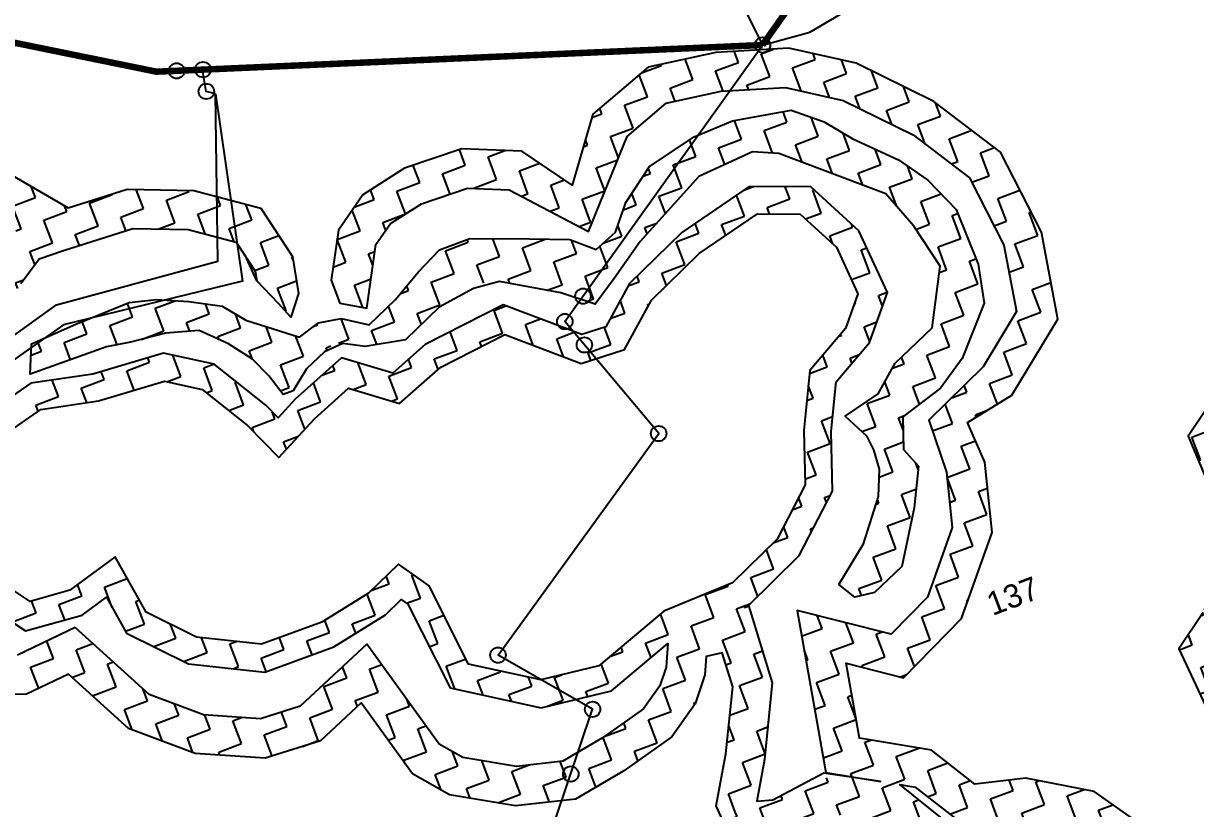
# Model space of a CAD drawing. Header units: metres. Extents: x -219 to 311408, y 87 to 1936973.
# Drawn here: x 308669.8 to 309141.5, y 1935326 to 1935642.1 of the extents above; entities that cross this region are included whole.
import ezdxf

# ---------------------------------------------------------------- set-up
doc = ezdxf.new("R2010")
doc.units = ezdxf.units.M
doc.header["$LTSCALE"] = 0.3
doc.header["$MEASUREMENT"] = 0
doc.linetypes.add('DASHDOT', pattern=[1, 0.5, -0.25, 0, -0.25])
doc.layers.get('0').update_dxf_attribs({"linetype": 'CONTINUOUS'})
for name, color, linetype in [('POLY_HATCH', 12, 'CONTINUOUS'), ('POLY_PARCEL', 6, 'CONTINUOUS'), ('POLY_WATER', 4, 'CONTINUOUS'), ('SYM_STONE', 1, 'CONTINUOUS'), ('TEXT_PARCEL', 7, 'CONTINUOUS'), ('V_BOUND_LINE', 7, 'CONTINUOUS'), ('V_BOUND_STREAM_LINE', 7, 'DASHDOT')]:
    doc.layers.add(name, color=color, linetype=linetype)
doc.styles.add('TEXT_MAP', font='')
doc.styles.get('TEXT_MAP').set_extended_font_data('Kruti Dev 050')
pattern_1 = [(0, (0, 0), (1.875, 1.875), [1.875, -1.875]), (90, (1.875, 0), (-1.875, 1.875), [1.875, -1.875])]

# ---------------------------------------------------------------- blocks, each defined once
blk = doc.blocks.new('STONE')
blk.add_circle((0, 0), 0.851)
blk = doc.blocks.new('7')
at = {"layer": 'POLY_HATCH'}
h = blk.add_hatch(dxfattribs=at)
h.set_pattern_fill('ZIGZAG', color=256, scale=15, style=0)
h.set_pattern_definition(pattern_1)
h.paths.add_polyline_path([(472.881, 583.504), (468.53, 586.624), (463.77, 588.517), (459.009, 588.772), (455.375, 593.222), (451.331, 598.695), (450.333, 599.308), (444.569, 599.308), (449.253, 596.431), (452.992, 591.371), (455.047, 588.855), (451.211, 586.101), (450.81, 588.003), (449.809, 590.406), (447.104, 594.21), (441.395, 596.612), (435.586, 596.212), (432.381, 594.91), (435.765, 599.308), (419.065, 599.308), (417.554, 598.06), (417.866, 599.308), (414.839, 599.308), (413.53, 596.823), (413.84, 598.472), (413.936, 599.308), (410.958, 599.308), (410.229, 596.905), (411.303, 590.204), (407.567, 587.187), (403.523, 586.624), (400.401, 588.823), (396.869, 592.966), (390.368, 593.734), (386.836, 594.808), (384.738, 598.03), (384.323, 599.308), (379.68, 599.308), (377.725, 596.547), (373.681, 593.836), (370.252, 591.227), (367.027, 591.585), (364.109, 592.659), (361.499, 591.176), (358.172, 591.227), (355.868, 592.711), (352.746, 594.808), (349.931, 597.621), (349.658, 599.308), (347.119, 599.308), (347.108, 596.177), (350.821, 592.467), (354.211, 590.19), (357.263, 588.224), (360.329, 588.177), (358.227, 586.59), (356.18, 586.731), (352.571, 588.43), (348.582, 591.665), (344.936, 595.051), (344.017, 598.419), (343.782, 598.984), (343.958, 599.308), (341.134, 599.308), (340.871, 598.49), (342.253, 593.427), (346.604, 589.386), (350.955, 585.857), (355.408, 583.76), (359.144, 583.504), (361.652, 585.396), (364.877, 584.22), (369.945, 583.862), (375.524, 587.289), (379.773, 593.069), (382.707, 589.654), (385.917, 586.86), (388.989, 585.445), (391.992, 586.032), (395.272, 582.824), (399.173, 579.271), (404.04, 579.168), (407.941, 580.237), (411.634, 581.789), (413.049, 582.789), (414.603, 589.033), (415.19, 585.687), (416.743, 582.755), (419.401, 582.1), (422.335, 580.892), (421.403, 576.65), (422.749, 573.373), (425.338, 571.338), (428.549, 570.13), (430.171, 568.44), (430.413, 564.956), (433.278, 562.093), (437.317, 561.162), (438.87, 556.23), (442.771, 554.815), (446.326, 555.126), (449.192, 549.572), (453.299, 545.951), (458.236, 543.708), (462.689, 543.467), (466.659, 545.088), (468.419, 538.569), (470.525, 536.051), (474.978, 533.464), (479.5, 532.326), (483.746, 533.05), (488.13, 534.188), (490.719, 535.947), (492.203, 537.776), (492.79, 539.052), (494.067, 538.879), (493.895, 536.154), (491.582, 531.498), (489.476, 528.014), (489.53, 527.034), (493.134, 527.034), (492.513, 527.208), (494.228, 530.044), (496.867, 535.357), (497.255, 541.493), (496.891, 541.542), (497.186, 541.551), (502.265, 543.799), (506.414, 547.551), (507.94, 551.88), (509.65, 555.344), (513.137, 557.268), (515.775, 560.383), (515.407, 565.607), (513.123, 570.099), (508.697, 571.787), (502.603, 570.313), (497.416, 568.056), (494.528, 565.562), (492.6, 565.654), (487.728, 569.949), (481.033, 569.205), (477.927, 568.025), (474.637, 570.532), (470.161, 568.789), (468.436, 567.914), (467.887, 569.165), (465.288, 573.535), (461.92, 575.704), (456.248, 576.122), (451.524, 577.138), (447.806, 576.222), (447.198, 576.425), (446.775, 581.644), (444.321, 586.234), (440.785, 590.876), (435.643, 591.093), (432.121, 590.542), (431.52, 591.405), (434.083, 593.509), (437.789, 593.909), (442.898, 592.708), (445.702, 590.205), (446.904, 588.504), (447.705, 586.201), (448.006, 584.199), (447.906, 581.596), (448.106, 580.395), (451.311, 582.898), (453.515, 584.6), (455.518, 585.901), (457.516, 585.831), (463.114, 585.531), (467.072, 583.957), (470.188, 581.723), (470.77, 579.122), (470.621, 578.377), (471.578, 576.165), (472.094, 574.825), (473.29, 576.343), (473.853, 579.157)])
h.paths.add_polyline_path([(463.735, 572.036), (466.015, 568.201), (467.405, 565.034), (471.02, 566.868), (474.301, 568.146), (477.582, 565.645), (481.53, 567.146), (487.036, 567.757), (491.763, 563.589), (495.266, 563.422), (498.548, 566.256), (503.275, 568.313), (508.558, 569.591), (511.616, 568.424), (513.34, 565.034), (513.618, 561.089), (511.783, 558.921), (508.057, 556.865), (506, 552.698), (504.609, 548.752), (501.106, 545.585), (496.712, 543.64), (490.984, 543.473), (484.811, 541.306), (480.257, 541.871), (475.469, 544.973), (474.746, 551.697), (473.133, 554.087), (470.186, 552.809), (466.015, 551.975), (461.065, 552.031), (456.561, 554.309), (453.613, 557.477), (452.89, 562.311), (448.719, 561.144), (445.55, 561.422), (442.936, 565.034), (439.877, 565.867), (436.707, 567.812), (435.539, 571.758), (434.26, 573.369), (431.424, 574.87), (428.699, 580.038), (428.532, 585.539), (424.139, 585.483), (420.413, 587.873), (418.244, 589.596), (418.133, 591.485), (421.803, 594.375), (425.14, 593.152), (428.866, 591.541), (431.146, 588.262), (435.762, 588.984), (439.71, 588.818), (442.547, 585.094), (444.715, 581.038), (445.216, 574.87), (447.718, 574.036), (451.556, 574.981), (455.949, 574.036), (461.232, 573.647)], flags=16)
h.paths.add_polyline_path([(451.164, 559.645), (451.631, 556.521), (455.277, 552.603), (460.553, 549.934), (466.211, 549.871), (470.817, 550.791), (472.367, 551.464), (472.712, 550.954), (473.486, 543.754), (479.519, 539.844), (485.042, 539.159), (490.381, 541.034), (489.621, 539.382), (488.656, 538.193), (486.866, 536.977), (483.112, 536.002), (479.619, 535.406), (476.126, 536.286), (472.499, 538.393), (471.158, 539.996), (468.68, 549.172), (462.176, 546.516), (458.966, 546.69), (454.957, 548.511), (451.612, 551.46), (448.08, 558.307), (443.173, 557.879), (441.3, 558.558), (439.666, 563.747), (439.034, 563.919), (434.921, 566.443), (433.64, 570.77), (432.888, 571.717), (429.868, 573.315), (426.613, 579.488), (426.494, 583.411), (423.535, 583.374), (419.189, 586.161), (416.201, 588.534), (415.97, 592.457), (417.293, 593.499), (419.127, 597.221), (422.841, 598.871), (424.388, 598.871), (426.245, 598.355), (428.308, 597.943), (430.372, 597.118), (431.3, 596.499), (429.035, 595.832), (421.425, 596.752), (415.97, 592.457), (416.201, 588.534), (419.189, 586.161), (423.535, 583.374), (426.494, 583.411), (426.613, 579.488), (429.868, 573.315), (432.888, 571.717), (433.64, 570.77), (434.921, 566.443), (439.034, 563.919), (441.668, 563.201), (444.41, 559.412), (448.917, 559.017)], flags=16)
h.paths.add_polyline_path([(410.7, 585.839), (410.393, 584.606), (410.162, 584.443), (406.953, 583.094), (403.665, 582.193), (400.368, 582.263), (397.343, 585.018), (392.969, 589.296), (389.366, 588.593), (387.571, 589.419), (384.852, 591.786), (381.123, 596.126), (381.851, 597.153), (381.991, 596.719), (384.908, 592.241), (389.748, 590.769), (395.341, 590.109), (398.352, 586.576), (402.759, 583.472), (408.811, 584.314)], flags=16)
h.paths.add_polyline_path([(374.735, 590.549), (372.058, 587.372), (367.959, 586.368), (362.525, 588.289), (364.382, 589.345), (367.896, 588.986)], flags=16)
h = blk.add_hatch(dxfattribs=at)
h.set_pattern_fill('ZIGZAG', color=256, scale=15, style=0)
h.set_pattern_definition(pattern_1)
h.paths.add_polyline_path([(493.253, 580.538), (489.005, 582.328), (484.347, 582.481), (480.61, 581.714), (477.897, 579.821), (476.003, 576.395), (476.014, 574.515), (477.801, 573.411), (480.198, 577.749), (481.826, 578.884), (484.604, 579.454), (488.347, 579.331), (491.288, 578.092), (495.889, 572.926), (501.263, 578.719), (504.978, 580.052), (509.266, 579.428), (514.012, 577.938), (517.814, 575.449), (521.922, 571.067), (524.831, 566.426), (525.475, 560.635), (524.571, 555.493), (520.673, 552.414), (515.306, 550.052), (515.146, 545.822), (514.055, 541.662), (510.368, 537.315), (506.757, 535.623), (500.612, 539.913), (498.292, 527.437), (498.988, 527.034), (505.012, 527.034), (501.648, 528.981), (502.723, 534.761), (506.459, 532.152), (512.243, 534.863), (516.799, 540.233), (518.181, 545.502), (518.027, 548.826), (521.969, 549.593), (527.343, 553.839), (528.521, 560.539), (527.753, 567.444), (524.323, 572.917), (519.768, 577.776), (515.314, 580.691), (509.94, 582.379), (504.668, 583.146), (499.395, 581.254), (495.966, 576.701)])
h = blk.add_hatch(dxfattribs=at)
h.set_pattern_fill('ZIGZAG', color=256, scale=15, style=0)
h.set_pattern_definition(pattern_1)
h.paths.add_polyline_path([(518.348, 567.553), (519.483, 564.459), (520.308, 560.851), (518.039, 556.623), (514.428, 555.077), (512.364, 553.324), (509.373, 552.602), (510.562, 550.225), (510.404, 547.859), (509.579, 545.9), (507.206, 542.91), (504.318, 540.642), (505.142, 539.29), (506.689, 539.084), (509.371, 540.218), (511.847, 544.136), (513.292, 547.023), (512.673, 548.627), (513.499, 550.999), (517.006, 552.03), (519.379, 553.576), (522.474, 556.979), (523.093, 559.969), (522.99, 564.506), (521.752, 567.393), (520.204, 569.661), (517.419, 572.445), (515.871, 574.404), (513.808, 576.157), (509.269, 576.982), (506.071, 576.879), (502.047, 575.951), (499.365, 573.992), (497.817, 572.136), (495.96, 571.414), (494.31, 572.857), (491.421, 573.992), (487.125, 575.642), (484.649, 575.642), (482.483, 574.61), (480.11, 573.27), (477.531, 572.136), (475.674, 573.373), (473.92, 573.682), (472.166, 573.167), (468.762, 575.848), (467.421, 577.497), (465.151, 578.735), (462.881, 579.766), (460.818, 580.281), (456.382, 580.178), (452.668, 579.972), (451.74, 577.807), (457.979, 577.699), (459.836, 577.39), (462.622, 577.081), (465.098, 576.359), (467.872, 573.586), (468.915, 571.203), (469.431, 569.451), (470.256, 569.451), (471.804, 570.688), (474.54, 571.814), (476.652, 570.688), (479.747, 570.069), (483.049, 571.513), (487.439, 572.118), (492.23, 569.244), (494.397, 567.492), (496.46, 568.832), (499.349, 570.791), (505.332, 573.884), (509.872, 574.194), (511.729, 573.369)])
h = blk.add_hatch(dxfattribs=at)
h.set_pattern_fill('ZIGZAG', color=256, scale=15, style=0)
h.set_pattern_definition(pattern_1)
h.paths.add_polyline_path([(546.126, 545.359), (540.878, 545.792), (536.496, 543.915), (533.559, 541.846), (533.8, 535.544), (532.211, 531.647), (529.852, 528.712), (527.518, 527.034), (531.747, 527.034), (534.412, 530.35), (536.347, 535.095), (536.144, 540.413), (539.095, 536.964), (539.717, 533.637), (539.2, 529.462), (537.85, 527.034), (540.742, 527.034), (541.648, 528.664), (542.274, 533.715), (541.456, 538.094), (538.615, 541.413), (540.878, 543.193), (544.104, 542.279), (546.367, 540.692)])
h = blk.add_hatch(dxfattribs=at)
h.set_pattern_fill('ZIGZAG', color=256, scale=15, style=0)
h.set_pattern_definition(pattern_1)
h.paths.add_polyline_path([(449.898, 480.953), (452.099, 484.278), (453.481, 481.465), (455.375, 479.163), (459.419, 478.703), (463.463, 479.777), (466.687, 482.795), (468.888, 486.119), (473.751, 484.329), (479.74, 483.971), (484.91, 484.431), (488.134, 482.232), (491.359, 481.363), (494.072, 482.948), (495.966, 481.056), (504.309, 481.721), (510.093, 484.329), (513.728, 491.746), (513.881, 498.139), (512.909, 501.77), (518.386, 503.561), (520.894, 507.09), (520.331, 513.995), (517.106, 518.751), (512.55, 521.565), (508.711, 522.536), (506.51, 526.168), (505.012, 527.034), (498.988, 527.034), (501.98, 525.304), (498.85, 527.034), (494.942, 527.034), (493.703, 526.876), (493.134, 527.034), (489.53, 527.034), (489.649, 524.875), (493.48, 523.806), (497.519, 524.323), (501.075, 522.357), (503.249, 518.666), (507.15, 516.562), (509.118, 514.32), (510.188, 511.181), (509.739, 507.697), (507.012, 505.041), (505.666, 499.35), (503.629, 494.9), (502.076, 491.623), (500.177, 490.83), (497.864, 491.072), (496.035, 492.279), (494.205, 494.038), (496.725, 496.349), (499.935, 502.385), (500.453, 508.56), (498.693, 514.182), (495.759, 516.976), (491.444, 519.908), (487.612, 522.081), (484.169, 522.029), (481.675, 520.287), (480.743, 522.943), (477.256, 524.082), (472.734, 523.495), (468.695, 522.012), (465.692, 519.908), (462.827, 522.495), (459.547, 523.357), (455.992, 522.564), (452.782, 520.46), (449.364, 522.15), (444.773, 522.323), (440.044, 520.494), (435.891, 517.169), (431.828, 514.631), (429.591, 511.772), (429.591, 499.26), (430.206, 497.694), (432.933, 496.142), (435.591, 495.349), (438.68, 496.661), (440.11, 494.66), (442.57, 492.773), (444.859, 492.487), (447.719, 493.459), (449.95, 494.946), (450.808, 495.175), (453.211, 493.631), (455.156, 492.659), (457.387, 492.144), (459.046, 491.858), (461.536, 491.912), (464.797, 492.827), (466.627, 494.885), (467.829, 496.486), (469.03, 498.144), (470.378, 499.896), (469.421, 500.228), (467.649, 499.041), (464.11, 495.514), (461.192, 494.6), (457.531, 494.371), (452.096, 496.829), (450.952, 498.144), (449.369, 496.726), (447.539, 495.296), (445.822, 495.01), (442.619, 496.268), (440.559, 498.555), (438.4, 497.659), (434.126, 498.934), (432.624, 499.789), (431.99, 501.405), (431.164, 504.164), (431.245, 507.003), (431.891, 509.817), (434.006, 512.519), (437.654, 514.711), (441.386, 517.779), (445.281, 519.285), (448.606, 519.16), (452.992, 516.991), (457.186, 519.74), (459.489, 520.254), (461.35, 519.764), (465.454, 516.058), (470.104, 519.316), (473.457, 520.547), (476.968, 521.002), (478.39, 520.538), (479.795, 516.533), (476.454, 517.735), (472.048, 517.686), (468.723, 517.001), (466.077, 515.126), (465.355, 514.642), (463.472, 515.91), (460.373, 517.537), (456.72, 517.473), (454.003, 515.823), (452.623, 514.885), (451.457, 516.05), (447.204, 516.787), (443.344, 516.189), (440.121, 512.563), (438.866, 513.894), (435.722, 510.194), (434.414, 506.728), (434.973, 501.855), (439.118, 500.917), (441.079, 499.105), (444.171, 497.701), (448.013, 497.641), (450.707, 499.116), (451.612, 498.537), (454.005, 497.389), (458.691, 496.157), (463.053, 497.087), (466.484, 498.261), (469.421, 500.228), (472.282, 499.235), (477.446, 498.276), (482.768, 498.888), (487.947, 500.983), (488.583, 501.198), (490.453, 504.497), (487.068, 503.355), (482.139, 501.36), (477.535, 500.831), (472.931, 501.686), (469.06, 503.029), (465.352, 500.546), (462.378, 499.528), (458.752, 498.754), (454.881, 499.772), (452.844, 500.749), (450.807, 502.052), (447.385, 500.179), (444.736, 500.22), (442.495, 501.238), (440.336, 503.233), (437.28, 503.925), (436.995, 506.408), (437.932, 508.892), (439.766, 511.049), (441.11, 509.706), (442.292, 512.434), (444.288, 513.777), (447.181, 514.225), (450.237, 513.696), (452.315, 511.619), (455.37, 513.696), (457.448, 514.958), (459.771, 514.999), (462.174, 513.736), (463.926, 512.556), (464.293, 510.887), (467.512, 513.044), (469.753, 514.632), (472.319, 515.161), (476.027, 515.202), (479.083, 514.103), (479.938, 511.701), (481.935, 512.719), (485.235, 513.004), (488.128, 512.23), (490.532, 510.642), (491.564, 509.258), (492.051, 506.428), (491.769, 504.647), (491.457, 502.741), (490.581, 501.179), (490.019, 500.616), (488.768, 499.117), (487.33, 498.117), (484.492, 497.579), (481.272, 496.86), (479.146, 496.517), (474.394, 496.642), (471.049, 498.454), (470.705, 496.86), (472.581, 494.861), (475.613, 494.142), (478.01, 493.58), (481.98, 493.861), (484.388, 494.392), (486.889, 495.236), (489.983, 497.048), (491.328, 498.11), (492.078, 499.204), (492.672, 500.516), (493.46, 503.129), (493.897, 504.285), (494.148, 505.847), (494.273, 507.19), (494.054, 508.971), (493.922, 510.325), (492.294, 512.508), (489.178, 514.566), (485.46, 515.56), (481.373, 515.207), (481.063, 516.077), (480.964, 516.113), (485.139, 519.026), (486.838, 519.052), (489.849, 517.344), (493.858, 514.62), (496.047, 512.536), (497.398, 508.223), (496.981, 503.255), (494.305, 498.223), (492.4, 496.475), (487.468, 493.872), (480.783, 492.339), (476.673, 491.787), (475.201, 491.603), (471.337, 492.707), (469.251, 494.669), (465.632, 491.849), (463.976, 490.132), (462.872, 489.151), (460.051, 488.171), (457.413, 487.987), (453.51, 488.248), (450.479, 487.296), (447.778, 483.215), (445.043, 481.648), (442.398, 481.234), (440.887, 482.109), (437.8, 485.925), (438.507, 487.267), (440.28, 486.352), (442.626, 485.837), (444.914, 485.837), (445.944, 486.352), (448.118, 487.438), (451.321, 490.297), (452.18, 492.47), (451.093, 493.27), (449.834, 491.898), (448.06, 490.411), (446.058, 489.497), (444.399, 488.81), (442.797, 488.639), (441.31, 488.696), (439.651, 489.554), (438.507, 490.526), (438.322, 490.818), (436.468, 487.572), (431.546, 484.207), (429.591, 483.459), (429.591, 480.229), (432.955, 481.516), (435.873, 483.511), (438.893, 479.777), (441.811, 478.089), (446.059, 478.754)])
h.paths.add_polyline_path([(493.557, 488.348), (490.491, 487.428), (487.976, 488.103), (485.717, 487.532), (489.413, 485.012), (490.926, 484.604), (493.847, 486.311)], flags=16)
h.paths.add_polyline_path([(483.376, 489.942), (478.407, 488.961), (475.586, 488.532), (473.807, 488.655), (472.335, 488.961), (471.507, 488.37), (474.375, 487.314), (479.696, 486.996), (481.726, 487.177)], flags=16)
h.paths.add_polyline_path([(464.367, 484.755), (467.691, 489.775), (465.857, 488.105), (460.582, 486.021), (458.312, 485.469), (454.755, 485.714), (456.034, 483.11), (456.929, 482.023), (459.194, 481.765), (461.955, 482.498)], flags=16)
h.paths.add_polyline_path([(491.891, 491.625), (493.11, 494.03), (491.594, 492.696), (486.238, 491.246), (486.535, 490.752), (487.029, 490.538), (488.743, 490.472), (491.05, 490.999)], flags=16)
h.paths.add_polyline_path([(517.389, 512.959), (514.971, 516.524), (511.36, 518.754), (507.744, 519.669), (509.06, 518.96), (511.78, 515.86), (513.269, 511.491), (512.597, 506.27), (510.391, 504.121), (516.503, 506.119), (517.798, 507.941)], flags=16)
h.paths.add_polyline_path([(510.855, 497.778), (509.548, 502.658), (508.533, 498.366), (506.364, 493.626), (504.306, 489.286), (500.63, 487.75), (496.818, 488.148), (495.937, 488.729), (495.7, 485.586), (497.114, 484.173), (503.547, 484.686), (507.863, 486.632), (510.728, 492.479)], flags=16)
h.paths.add_polyline_path([(504.331, 523.943), (503.285, 524.549), (505.422, 520.922), (506.522, 520.329)], flags=16)
h = blk.add_hatch(dxfattribs=at)
h.set_pattern_fill('ZIGZAG', color=256, scale=15, style=0)
h.set_pattern_definition(pattern_1)
h.paths.add_polyline_path([(537.518, 505.691), (538.382, 508.5), (538.454, 512.461), (538.094, 514.91), (537.085, 516.998), (535.53, 520.407), (531.532, 523.308), (534.272, 524.543), (529.735, 525.515), (529.955, 522.611), (532.753, 520.017), (534.483, 517.137), (535.636, 514.184), (534.915, 508.855), (533.906, 505.47), (532.825, 502.445), (532.898, 500.645), (528.614, 501.694), (528.642, 502.482), (531.365, 506.158), (531.87, 514.278), (530.045, 521.425), (529.735, 525.515), (531.606, 526.86), (531.747, 527.034), (527.518, 527.034), (527.107, 526.739), (527.541, 521.014), (529.322, 514.038), (528.889, 507.061), (526.144, 503.357), (526, 499.363), (529.515, 495.178), (531.392, 489.452), (529.418, 485.266), (525.966, 479.79), (527.264, 473.935), (529.168, 472.488), (533.346, 472.488), (529.532, 475.387), (528.659, 479.322), (531.639, 484.049), (534.108, 489.284), (531.765, 496.429), (529.198, 499.486), (533.187, 497.718), (535.709, 493.541), (535.637, 487.42), (534.772, 484.611), (533.98, 482.666), (532.899, 481.226), (531.746, 479.642), (528.993, 477.814), (529.532, 475.387), (532.431, 473.184), (533.533, 472.488), (538.911, 472.488), (537.45, 473.697), (532.982, 476.145), (533.714, 477.702), (534.651, 479.574), (536.38, 481.663), (537.965, 484.04), (539.479, 487.136), (539.551, 489.369), (538.974, 492.97), (538.109, 495.562), (535.227, 500.892), (536.509, 504.251)])
at = {"layer": 'POLY_HATCH', "color": 12, "lineweight": 0}
for p, q in [((459.009, 588.772), (455.375, 593.222)), ((463.77, 588.517), (459.009, 588.772)), ((468.53, 586.624), (463.77, 588.517)), ((472.881, 583.504), (468.53, 586.624)), ((453.515, 584.6), (455.518, 585.901)), ((455.518, 585.901), (457.516, 585.831)), ((457.516, 585.831), (463.114, 585.531)), ((463.114, 585.531), (467.072, 583.957)), ((467.072, 583.957), (470.188, 581.723)), ((473.853, 579.157), (472.881, 583.504)), ((504.668, 583.146), (499.395, 581.254)), ((509.94, 582.379), (504.668, 583.146)), ((484.347, 582.481), (480.61, 581.714)), ((489.005, 582.328), (484.347, 582.481)), ((493.253, 580.538), (489.005, 582.328)), ((515.314, 580.691), (509.94, 582.379)), ((470.188, 581.723), (470.77, 579.122)), ((480.61, 581.714), (477.897, 579.821)), ((499.395, 581.254), (495.966, 576.701)), ((495.966, 576.701), (493.253, 580.538)), ((501.263, 578.719), (504.978, 580.052)), ((504.978, 580.052), (509.266, 579.428)), ((519.768, 577.776), (515.314, 580.691)), ((470.77, 579.122), (470.621, 578.377)), ((473.29, 576.343), (473.853, 579.157)), ((477.897, 579.821), (476.003, 576.395)), ((481.826, 578.884), (484.604, 579.454)), ((484.604, 579.454), (488.347, 579.331)), ((488.347, 579.331), (491.288, 578.092)), ((509.266, 579.428), (514.012, 577.938)), ((470.621, 578.377), (471.578, 576.165)), ((480.198, 577.749), (481.826, 578.884)), ((495.889, 572.926), (501.263, 578.719)), ((477.801, 573.411), (480.198, 577.749)), ((491.288, 578.092), (495.889, 572.926)), ((514.012, 577.938), (517.814, 575.449)), ((524.323, 572.917), (519.768, 577.776)), ((451.524, 577.138), (447.806, 576.222)), ((456.248, 576.122), (451.524, 577.138)), ((476.003, 576.395), (476.014, 574.515)), ((461.92, 575.704), (456.248, 576.122)), ((465.288, 573.535), (461.92, 575.704)), ((471.578, 576.165), (472.094, 574.825)), ((472.094, 574.825), (473.29, 576.343)), ((517.814, 575.449), (521.922, 571.067)), ((476.014, 574.515), (477.801, 573.411)), ((467.887, 569.165), (465.288, 573.535)), ((527.753, 567.444), (524.323, 572.917)), ((508.697, 571.787), (502.603, 570.313)), ((513.123, 570.099), (508.697, 571.787)), ((521.922, 571.067), (524.831, 566.426)), ((474.637, 570.532), (470.161, 568.789)), ((477.927, 568.025), (474.637, 570.532)), ((502.603, 570.313), (497.416, 568.056)), ((515.407, 565.607), (513.123, 570.099)), ((468.436, 567.914), (467.887, 569.165)), ((481.033, 569.205), (477.927, 568.025)), ((487.728, 569.949), (481.033, 569.205)), ((492.6, 565.654), (487.728, 569.949)), ((470.161, 568.789), (468.436, 567.914)), ((497.416, 568.056), (494.528, 565.562)), ((528.521, 560.539), (527.753, 567.444)), ((494.528, 565.562), (492.6, 565.654)), ((515.775, 560.383), (515.407, 565.607)), ((524.831, 566.426), (525.475, 560.635)), ((513.137, 557.268), (515.775, 560.383)), ((525.475, 560.635), (524.571, 555.493)), ((527.343, 553.839), (528.521, 560.539)), ((509.65, 555.344), (513.137, 557.268)), ((438.87, 556.23), (442.771, 554.815)), ((442.771, 554.815), (446.326, 555.126)), ((446.326, 555.126), (449.192, 549.572)), ((507.94, 551.88), (509.65, 555.344)), ((524.571, 555.493), (520.673, 552.414)), ((521.969, 549.593), (527.343, 553.839)), ((520.673, 552.414), (515.306, 550.052)), ((506.414, 547.551), (507.94, 551.88)), ((449.192, 549.572), (453.299, 545.951)), ((515.306, 550.052), (515.146, 545.822)), ((518.027, 548.826), (521.969, 549.593)), ((518.181, 545.502), (518.027, 548.826)), ((502.265, 543.799), (506.414, 547.551)), ((453.299, 545.951), (458.236, 543.708)), ((515.146, 545.822), (514.055, 541.662)), ((462.689, 543.467), (466.659, 545.088)), ((466.659, 545.088), (468.419, 538.569)), ((516.799, 540.233), (518.181, 545.502)), ((458.236, 543.708), (462.689, 543.467)), ((497.186, 541.551), (502.265, 543.799)), ((496.867, 535.357), (497.255, 541.493)), ((496.891, 541.542), (497.186, 541.551)), ((497.255, 541.493), (496.891, 541.542)), ((514.055, 541.662), (510.368, 537.315)), ((500.612, 539.913), (498.292, 527.437)), ((506.757, 535.623), (500.612, 539.913)), ((512.243, 534.863), (516.799, 540.233)), ((468.419, 538.569), (470.525, 536.051)), ((492.203, 537.776), (492.79, 539.052)), ((492.79, 539.052), (494.067, 538.879)), ((494.067, 538.879), (493.895, 536.154)), ((490.719, 535.947), (492.203, 537.776)), ((510.368, 537.315), (506.757, 535.623)), ((470.525, 536.051), (474.978, 533.464)), ((488.13, 534.188), (490.719, 535.947)), ((493.895, 536.154), (491.582, 531.498)), ((494.228, 530.044), (496.867, 535.357)), ((506.459, 532.152), (512.243, 534.863)), ((483.746, 533.05), (488.13, 534.188)), ((501.648, 528.981), (502.723, 534.761)), ((502.723, 534.761), (506.459, 532.152)), ((474.978, 533.464), (479.5, 532.326)), ((479.5, 532.326), (483.746, 533.05)), ((491.582, 531.498), (489.476, 528.014)), ((492.513, 527.208), (494.228, 530.044)), ((506.51, 526.168), (501.648, 528.981)), ((489.476, 528.014), (489.649, 524.875)), ((493.703, 526.876), (492.513, 527.208)), ((498.115, 527.441), (493.703, 526.876)), ((501.98, 525.304), (498.115, 527.441)), ((498.292, 527.437), (501.98, 525.304)), ((508.711, 522.536), (506.51, 526.168)), ((512.55, 521.565), (508.711, 522.536)), ((517.106, 518.751), (512.55, 521.565)), ((520.331, 513.995), (517.106, 518.751))]:
    blk.add_line(p, q, dxfattribs=at)
at = {"layer": 'POLY_HATCH'}
for points in [[(489.649, 524.875), (489.476, 528.014), (491.582, 531.498), (493.895, 536.154), (494.067, 538.879), (492.79, 539.052), (492.203, 537.776), (490.719, 535.947), (488.13, 534.188), (483.746, 533.05), (479.5, 532.326), (474.978, 533.464), (470.525, 536.051), (468.419, 538.569), (466.659, 545.088), (462.689, 543.467), (458.236, 543.708), (453.299, 545.951), (449.192, 549.572), (446.326, 555.126), (442.771, 554.815), (438.87, 556.23)], [(421.49, 620.433), (421.029, 617.006), (424.254, 615.42), (425.738, 611.175), (427.222, 607.441), (431.573, 606.367), (435.003, 603.758), (439.968, 603.503), (445.752, 602.122), (451.331, 598.695), (455.375, 593.222), (459.009, 588.772), (463.77, 588.517), (468.53, 586.624), (472.881, 583.504), (473.853, 579.157), (473.29, 576.343), (472.094, 574.825), (471.578, 576.165), (470.621, 578.377), (470.506, 580.303)], [(441.668, 563.201), (444.41, 559.412), (448.917, 559.017), (451.164, 559.645), (451.631, 556.521), (455.277, 552.603), (460.553, 549.934), (466.211, 549.871), (470.817, 550.791), (472.367, 551.464), (472.712, 550.954), (473.486, 543.754), (479.519, 539.844), (485.042, 539.159), (490.381, 541.034), (489.621, 539.382), (488.656, 538.193), (486.866, 536.977), (483.112, 536.002), (479.619, 535.406), (476.126, 536.286), (472.499, 538.393), (471.158, 539.996), (468.68, 549.172), (462.176, 546.516), (458.966, 546.69), (454.957, 548.511), (451.612, 551.46), (448.08, 558.307), (443.173, 557.879)], [(520.331, 513.995), (517.106, 518.751), (512.55, 521.565), (508.711, 522.536), (506.51, 526.168), (501.648, 528.981), (502.723, 534.761), (506.459, 532.152), (512.243, 534.863), (516.799, 540.233), (518.181, 545.502), (518.027, 548.826), (521.969, 549.593), (527.343, 553.839), (528.521, 560.539), (527.753, 567.444), (524.323, 572.917), (519.768, 577.776), (515.314, 580.691), (509.94, 582.379), (504.668, 583.146), (499.395, 581.254), (495.966, 576.701), (493.253, 580.538), (489.005, 582.328), (484.347, 582.481), (480.61, 581.714), (477.897, 579.821), (476.003, 576.395), (476.014, 574.515), (477.801, 573.411), (480.198, 577.749), (481.826, 578.884), (484.604, 579.454), (488.347, 579.331), (491.288, 578.092), (495.889, 572.926), (501.263, 578.719), (504.978, 580.052), (509.266, 579.428), (514.012, 577.938), (517.814, 575.449), (521.922, 571.067), (524.831, 566.426), (525.475, 560.635), (524.571, 555.493), (520.673, 552.414), (515.306, 550.052), (515.146, 545.822), (514.055, 541.662), (510.368, 537.315), (506.757, 535.623), (500.612, 539.913), (498.292, 527.437), (501.98, 525.304), (498.115, 527.441), (493.703, 526.876), (492.542, 527.2), (492.539, 527.25), (494.228, 530.044), (496.867, 535.357), (497.255, 541.493), (496.891, 541.542), (497.186, 541.551), (502.265, 543.799), (506.414, 547.551), (507.94, 551.88), (509.65, 555.344), (513.137, 557.268), (515.775, 560.383), (515.407, 565.607), (513.123, 570.099), (508.697, 571.787), (502.603, 570.313), (497.416, 568.056), (494.528, 565.562), (492.6, 565.654), (487.728, 569.949), (481.033, 569.205), (477.927, 568.025), (474.637, 570.532), (470.161, 568.789), (468.436, 567.914), (467.887, 569.165), (465.288, 573.535), (461.92, 575.704), (456.248, 576.122), (451.524, 577.138), (447.806, 576.222)], [(453.515, 584.6), (455.518, 585.901), (457.516, 585.831), (463.114, 585.531), (467.072, 583.957), (470.188, 581.723), (470.77, 579.122), (470.621, 578.377)], [(447.718, 574.036), (451.556, 574.981), (455.949, 574.036), (461.232, 573.647), (463.735, 572.036), (466.015, 568.201), (467.405, 565.034), (471.02, 566.868), (474.301, 568.146), (477.582, 565.645), (481.53, 567.146), (487.036, 567.757), (491.763, 563.589), (495.266, 563.422), (498.548, 566.256), (503.275, 568.313), (508.558, 569.591), (511.616, 568.424), (513.34, 565.034), (513.618, 561.089), (511.783, 558.921), (508.057, 556.865), (506, 552.698), (504.609, 548.752), (501.106, 545.585), (496.712, 543.64), (490.984, 543.473), (484.811, 541.306), (480.257, 541.871), (475.469, 544.973), (474.746, 551.697), (473.133, 554.087), (470.186, 552.809), (466.015, 551.975), (461.065, 552.031), (456.561, 554.309), (453.613, 557.477), (452.89, 562.311), (448.719, 561.144), (445.55, 561.422), (442.936, 565.034)], [(536.496, 543.915), (533.559, 541.846), (533.8, 535.544)], [(529.852, 528.712), (527.107, 526.739), (527.541, 521.014)]]:
    blk.add_lwpolyline(points, dxfattribs=at)
for points in [[(504.318, 540.642), (507.206, 542.91), (509.579, 545.9), (510.404, 547.859), (510.508, 549.406), (510.404, 550.54), (509.373, 552.602), (512.364, 553.324), (514.428, 555.077), (518.039, 556.623), (520.308, 560.851), (519.483, 564.459), (518.348, 567.553), (511.729, 573.369), (509.872, 574.194), (505.332, 573.884), (499.349, 570.791), (496.46, 568.832), (494.397, 567.492), (492.23, 569.244), (488.104, 571.719), (486.04, 571.925), (483.049, 571.513), (479.747, 570.069), (476.652, 570.688), (475.105, 571.513), (473.557, 571.41), (471.804, 570.688), (470.256, 569.451), (469.431, 569.451), (468.915, 571.203), (468.193, 572.853), (466.852, 574.606), (465.098, 576.359), (462.622, 577.081), (459.836, 577.39), (457.979, 577.699), (451.74, 577.807), (452.668, 579.972), (456.382, 580.178), (460.818, 580.281), (462.881, 579.766), (465.151, 578.735), (467.421, 577.497), (468.762, 575.848), (472.166, 573.167), (473.92, 573.682), (475.674, 573.373), (477.531, 572.136), (480.11, 573.27), (482.483, 574.61), (484.649, 575.642), (487.125, 575.642), (491.421, 573.992), (494.31, 572.857), (495.96, 571.414), (497.817, 572.136), (499.365, 573.992), (502.047, 575.951), (506.071, 576.879), (509.269, 576.982), (513.808, 576.157), (515.871, 574.404), (517.419, 572.445), (520.204, 569.661), (521.752, 567.393), (522.99, 564.506), (523.093, 559.969), (522.474, 556.979), (519.379, 553.576), (517.006, 552.03), (513.499, 550.999), (512.673, 548.627), (513.292, 547.023), (511.847, 544.136), (509.371, 540.218), (506.689, 539.084), (505.142, 539.29)], [(504.331, 523.943), (506.522, 520.329), (505.422, 520.922), (503.285, 524.549)]]:
    blk.add_lwpolyline(points, close=True, dxfattribs=at)
at = {"layer": 'POLY_PARCEL'}
for points in [[(472.738, 592.988), (472.135, 593.421), (472.442, 595.097)], [(477.414, 531.288), (483.175, 538.335), (477.828, 544.814), (495.445, 556.429), (491.725, 567.064), (513.509, 581.637)]]:
    blk.add_lwpolyline(points, dxfattribs=at)
at = {"layer": 'POLY_WATER'}
for points in [[(511.025, 606.547), (513.509, 581.637)], [(472.738, 592.988), (469.579, 578.734), (455.472, 580.469), (447.734, 578.471), (426.678, 577.313)], [(430.178, 578.444), (443.522, 578.891), (455.524, 582.1), (468.342, 580.864), (472.738, 592.988)], [(513.509, 581.637), (517.282, 581.282), (520.475, 581.83), (522.765, 582.378), (526.344, 582.346), (530.956, 584.054), (538.148, 586.664), (543.341, 587.083), (545.308, 587.695), (547.727, 587.599), (551.952, 588.662)]]:
    blk.add_lwpolyline(points, dxfattribs=at)
at = {"layer": 'V_BOUND_LINE', "const_width": 0.5}
for points in [[(418.723, 672.224), (422.722, 658.302), (427.076, 639.901), (438.944, 614.7), (446.201, 610.608), (469.067, 596.203), (472.442, 595.097)], [(472.442, 595.097), (513.509, 581.637)]]:
    blk.add_lwpolyline(points, dxfattribs=at)
at = {"layer": 'V_BOUND_STREAM_LINE', "ltscale": 10, "const_width": 0.5}
blk.add_lwpolyline([(513.509, 581.637), (521.552, 587.097), (558.594, 594.213)], dxfattribs=at)
at = {"layer": 'SYM_STONE', "xscale": 0.7, "yscale": 0.7, "zscale": 0.7}
for p in [(470.554, 595.715), (472.487, 595.082), (472.135, 593.421), (513.509, 581.637), (493.729, 568.404), (491.725, 567.064), (492.501, 564.846), (495.445, 556.429), (477.828, 544.814), (483.175, 538.335), (479.841, 534.257)]:
    blk.add_blockref('STONE', p, dxfattribs=at)
at = {"layer": 'TEXT_PARCEL', "style": 'TEXT_MAP'}
blk.add_text('137', height=1.8, dxfattribs=at).set_placement((514.556, 534.186))

msp = doc.modelspace()

# ---------------------------------------------------------------- block references
at = {"xscale": 5.22030005190954, "yscale": 5.22030005190954, "zscale": 5.22030005190954, "rotation": 20.6667085191896}
msp.add_blockref('7', (307530.67, 1931846.34), dxfattribs=at)

doc.saveas('drawing.dxf')
